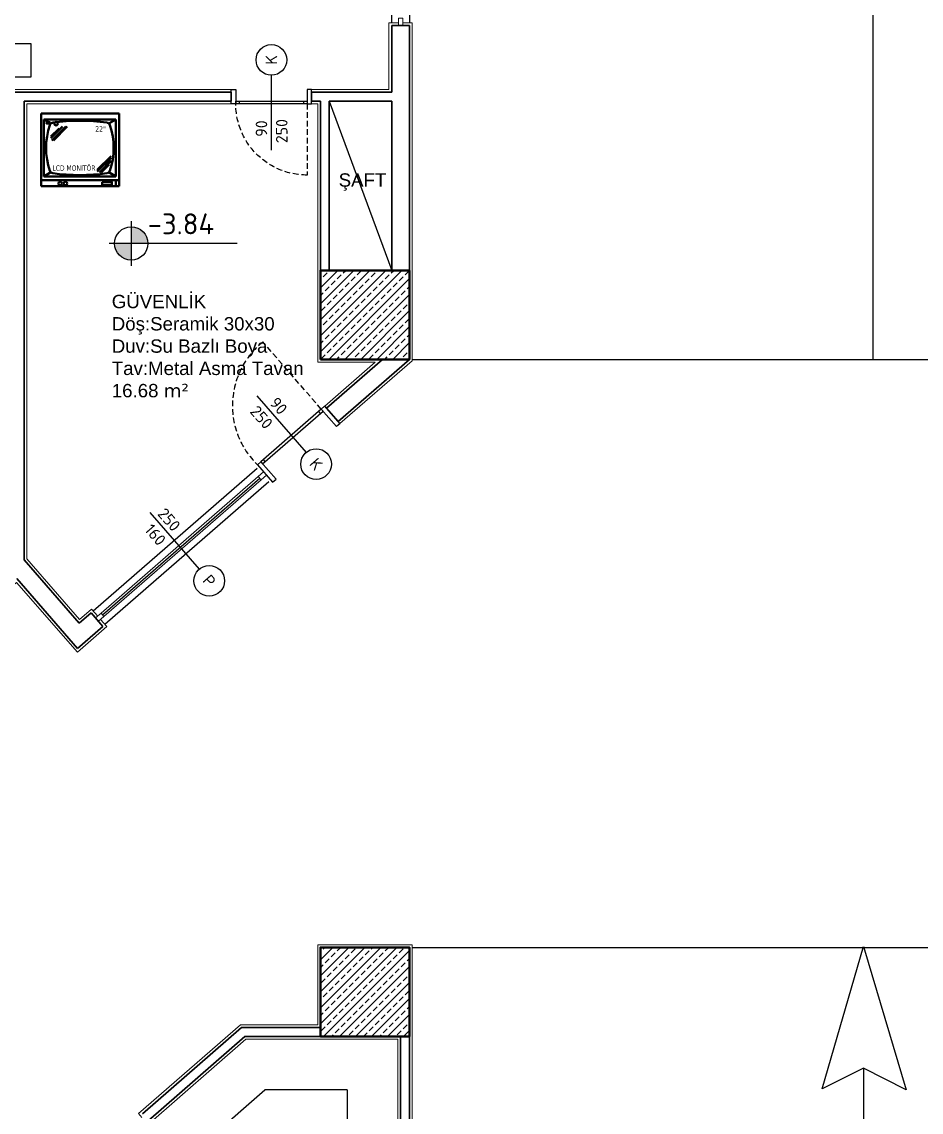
# Model space of a CAD drawing. Header units: millimetres. Extents: x 1443065 to 1517367, y 3763150 to 3779068.
# Drawn here: x 1467096 to 1468105, y 3766352 to 3767576 of the extents above; entities that cross this region are included whole.
import ezdxf
from ezdxf.enums import TextEntityAlignment as Align

# ---------------------------------------------------------------- set-up
doc = ezdxf.new("R2010")
doc.units = ezdxf.units.MM
doc.linetypes.add('HIDDEN', pattern=[9.525, 6.35, -3.175])
for name, color, linetype, lineweight in [('DUVAR', 2, 'Continuous', 35), ('MAHAL', 52, 'Continuous', 13), ('MERDIVEN', 4, 'Continuous', 20), ('SIVA', 3, 'Continuous', 9), ('TASIYICI', 170, 'Continuous', 50), ('TEFRIS', 165, 'Continuous', 15), ('telefon', 3, 'Continuous', 50)]:
    doc.layers.add(name, color=color, linetype=linetype, lineweight=lineweight)
for name, color, linetype in [('E-YaziTDT', 142, 'Continuous'), ('m-DOG_', 4, 'Continuous'), ('m-DOG_gor', 8, 'Continuous'), ('m-TAR_duvar', 8, 'Continuous'), ('m-TFR_vitrifiye', 1, 'Continuous'), ('m-YAZ_kot', 7, 'Continuous'), ('m-YAZ_poz', 7, 'Continuous'), ('yazi', 136, 'Continuous')]:
    doc.layers.add(name, color=color, linetype=linetype)
doc.styles.add('mono', font='isocpeur.ttf')
doc.styles.add('POZ', font='tahoma.ttf', dxfattribs={"height": 18})
doc.styles.get("Standard").update_dxf_attribs({"font": 'arial.ttf'})
pattern_1 = [(45, (41376.276, -87954.95), (-8.98025612, 8.98025612), []), (45, (41385.256, -87954.95), (-8.98025612, 8.98025612), [6.35, -3.175])]

# ---------------------------------------------------------------- blocks, each defined once
blk = doc.blocks.new('90lık Kqpı')
at = {"layer": 'm-DOG_', "linetype": 'HIDDEN'}
blk.add_line((-8, -5), (-88, -5), dxfattribs=at)
at = {"layer": 'm-DOG_'}
for p, q in [((-5, -8.8), (-8, -8.8)), ((-5, -81.2), (-8, -81.2))]:
    blk.add_line(p, q, dxfattribs=at)
for points in [[(8, 0), (8, -5), (-8, -5), (-8, 0)], [(-8, -5), (-8, -85), (-5, -85), (-5, -5)], [(8, -90), (8, -85), (-8, -85), (-8, -90)]]:
    blk.add_lwpolyline(points, close=True, dxfattribs=at)
at = {"layer": 'm-DOG_', "linetype": 'HIDDEN'}
blk.add_arc((-8, -5), 80, 180, 270, dxfattribs=at)
blk = doc.blocks.new('m-penpoz')
blk.add_line((0, -1.625), (0, 0))
blk.add_circle((0, 0.332), 0.332)
blk.add_attdef('POZNO', text='', height=0.18).set_placement((0, 0.332), align=Align.MIDDLE)
blk.add_attdef('HEIGHT', text='', height=0.18, rotation=90).set_placement((0.069, -1.625), align=Align.TOP_LEFT)
blk.add_attdef('WIDTH', text='', height=0.18, rotation=90).set_placement((0, -1.625), align=Align.BOTTOM_LEFT)
blk = doc.blocks.new('m-plankot')
h = blk.add_hatch(color=256)
h.paths.add_polyline_path([(0, 0.144), (0, 0), (0.144, 0, 0.414214)])
h.paths.add_polyline_path([(0, -0.144), (0, 0), (-0.144, 0, 0.414214)])
for p, q in [((0, 0.192), (0, -0.192)), ((0.9136, 0), (-0.192, 0))]:
    blk.add_line(p, q)
blk.add_circle((0, 0), 0.144)
blk.add_attdef('INCEKOT', (0.1868, 0.1), '', height=0.18)
blk.add_attdef('KABAKOT', text='', height=0.18).set_placement((0.1868, -0.1), align=Align.TOP_LEFT)
blk = doc.blocks.new('ghb')
at = {"layer": 'm-DOG_', "linetype": 'HIDDEN'}
blk.add_line((41827.4, -9142.7), (41827.4, -9042.7), dxfattribs=at)
at = {"layer": 'm-DOG_'}
for p, q in [((41741.2, -9145.7), (41741.2, -9142.7)), ((41823.6, -9145.7), (41823.6, -9142.7))]:
    blk.add_line(p, q, dxfattribs=at)
for points in [[(41732.4, -9168.7), (41737.4, -9168.7), (41737.4, -9142.7), (41732.4, -9142.7)], [(41827.4, -9142.7), (41737.4, -9142.7), (41737.4, -9145.7), (41827.4, -9145.7)], [(41832.4, -9168.7), (41827.4, -9168.7), (41827.4, -9142.7), (41832.4, -9142.7)]]:
    blk.add_lwpolyline(points, close=True, dxfattribs=at)
at = {"layer": 'm-DOG_', "linetype": 'HIDDEN'}
blk.add_arc((41824.1, -9134.7), 92, 87.9265, 185.0111, dxfattribs=at)

msp = doc.modelspace()

# ---------------------------------------------------------------- hatches: boundary and pattern name
at = {"layer": 'm-TAR_duvar'}
h = msp.add_hatch(dxfattribs=at)
h.set_pattern_fill('ANSI33', color=256, scale=2)
h.set_pattern_definition([(45, (41376.276, -87954.952), (-8.98025612, 8.98025612), []), (45, (41385.256, -87954.952), (-8.98025612, 8.98025612), [6.35, -3.175])])
h.paths.add_polyline_path([(1468550.3, 3768891.3), (1468533.1, 3769060.2), (1468496, 3769225), (1468434.7, 3769382.6), (1468352.7, 3769530.2), (1468251.2, 3769665), (1468131.7, 3769783.5), (1467995.5, 3769884.9), (1467847.4, 3769966), (1467615.4, 3770075.2), (1467161.9, 3770314.5), (1466940.5, 3770444.6), (1465472.8, 3771328.6), (1465005.3, 3771588), (1464791.1, 3771685.5), (1464519.4, 3771809), (1464165, 3771939.6), (1462653.6, 3772143), (1461191.1, 3772002.7), (1458848.1, 3771120.2), (1458902.1, 3764847.1), (1468605.7, 3764847.1)])
h.paths.add_polyline_path([(1458941.8, 3764887.1), (1458888.4, 3771092.6), (1461200.2, 3771963.4), (1462652.9, 3772102.8), (1464155.3, 3771900.6), (1464504.2, 3771772), (1464774.5, 3771649), (1464987.3, 3771552.3), (1465452.8, 3771294), (1466920.1, 3770410.2), (1467142.5, 3770279.6), (1467597.5, 3770039.4), (1467829.3, 3769930.3), (1467973.8, 3769851.2), (1468105.5, 3769753.1), (1468221, 3769638.7), (1468319.1, 3769508.3), (1468398.4, 3769365.5), (1468457.6, 3769213.3), (1468493.5, 3769053.8), (1468510.3, 3768889), (1468565.1, 3764887.1)], flags=16)
h.paths.add_polyline_path([(1465758.1, 3765847.1), (1465638.1, 3765847.1), (1465638.1, 3765967.1), (1465758.1, 3765967.1)], flags=0)
h.paths.add_polyline_path([(1466538.2, 3765847.1), (1466538.2, 3765967.1), (1466658.2, 3765967.1), (1466658.2, 3765847.1)], flags=0)
h.paths.add_polyline_path([(1465038.1, 3765847.1), (1464918.1, 3765847.1), (1464918.1, 3765967.1), (1465038.1, 3765967.1)], flags=0)
h.paths.add_polyline_path([(1465758.2, 3766436.6), (1465658.2, 3766436.6), (1465658.2, 3766536.6), (1465658.3, 3766671), (1465038.2, 3766671), (1465038.2, 3766536.6), (1465038.2, 3766436.6), (1464938.2, 3766436.6), (1464938.2, 3766536.6), (1464983.2, 3766536.6), (1464983.2, 3766716), (1465668.3, 3766716), (1465668.3, 3766726), (1465713.3, 3766726), (1465713.3, 3766716), (1465713.3, 3766536.6), (1465758.2, 3766536.6)], flags=0)
h.paths.add_polyline_path([(1467471.2, 3765317.1), (1467471.2, 3765377.1), (1467531.2, 3765377.1), (1467531.2, 3765317.1)], flags=0)
h.paths.add_polyline_path([(1466538.2, 3766436.6), (1466538.2, 3766556.6), (1466658.2, 3766556.6), (1466658.2, 3766436.6)], flags=0)
h.paths.add_polyline_path([(1467431.1, 3765847.1), (1467431.1, 3765947.1), (1467531.1, 3765947.1), (1467531.1, 3765847.1)], flags=0)
h.paths.add_polyline_path([(1465713.3, 3766816), (1465668.3, 3766816), (1465668.3, 3767203.2), (1464983.2, 3767203.2), (1464983.2, 3767446.6), (1465043.2, 3767446.6), (1465043.2, 3767406.6), (1465023.2, 3767406.6), (1465023.2, 3767243.3), (1465673.3, 3767243.3), (1465673.3, 3767406.6), (1465653.3, 3767406.6), (1465653.3, 3767446.6), (1465713.3, 3767446.6), (1465713.3, 3767203.2)], flags=0)
h.paths.add_polyline_path([(1464158.2, 3765847.1), (1464038.2, 3765847.1), (1464038.2, 3765967.1), (1464158.2, 3765967.1)], flags=0)
h.paths.add_polyline_path([(1464028.1, 3765847.1), (1463928.1, 3765847.1), (1463928.1, 3765947.1), (1464028.1, 3765947.1)], flags=0)
h.paths.add_polyline_path([(1467965.6, 3765317.1), (1467965.6, 3765377.1), (1468025.6, 3765377.1), (1468025.6, 3765317.1)], flags=0)
h.paths.add_polyline_path([(1467431.1, 3766436.6), (1467431.1, 3766536.6), (1467531.1, 3766536.6), (1467531.1, 3766436.6)], flags=0)
h.paths.add_polyline_path([(1467965.6, 3765847.1), (1467965.6, 3765907.1), (1468025.6, 3765907.1), (1468025.6, 3765847.1)], flags=0)
h.paths.add_polyline_path([(1464158.2, 3766436.6), (1464038.2, 3766436.6), (1464038.2, 3766556.6), (1464158.2, 3766556.6)], flags=0)
h.paths.add_polyline_path([(1466538.2, 3767196.6), (1466538.2, 3767316.6), (1466658.2, 3767316.6), (1466658.2, 3767196.6)], flags=0)
h.paths.add_polyline_path([(1464028.2, 3766436.6), (1463928.2, 3766436.6), (1463928.2, 3766536.6), (1464028.2, 3766536.6)], flags=0)
h.paths.add_polyline_path([(1463339.9, 3765847.1), (1463239.9, 3765847.1), (1463239.9, 3765947.1), (1463339.9, 3765947.1)], flags=0)
h.paths.add_polyline_path([(1467431.1, 3767196.6), (1467431.1, 3767296.6), (1467531.1, 3767296.6), (1467531.1, 3767196.6)], flags=0)
h.paths.add_polyline_path([(1464158.2, 3767196.6), (1464038.2, 3767196.6), (1464038.2, 3767316.6), (1464158.2, 3767316.6)], flags=0)
h.paths.add_polyline_path([(1464028.2, 3767196.6), (1463928.2, 3767196.6), (1463928.2, 3767296.6), (1464028.2, 3767296.6)], flags=0)
h.paths.add_polyline_path([(1465713.3, 3767847.6), (1465653.3, 3767847.6), (1465653.3, 3767887.6), (1465673.3, 3767887.6), (1465673.3, 3768050.8), (1465023.2, 3768050.8), (1465023.2, 3767887.6), (1465043.2, 3767887.6), (1465043.2, 3767847.6), (1464983.2, 3767847.6), (1464983.2, 3768091), (1465668.3, 3768091), (1465668.3, 3768477.2), (1465713.3, 3768477.2), (1465713.3, 3768091)], flags=0)
h.paths.add_polyline_path([(1463339.9, 3766436.6), (1463239.9, 3766436.6), (1463239.9, 3766536.6), (1463339.9, 3766536.6)], flags=0)
h.paths.add_polyline_path([(1466538.2, 3767976.6), (1466538.2, 3768096.6), (1466658.2, 3768096.6), (1466658.2, 3767976.6)], flags=0)
h.paths.add_polyline_path([(1467431.1, 3767996.6), (1467431.1, 3768096.6), (1467531.1, 3768096.6), (1467531.1, 3767996.6)], flags=0)
h.paths.add_polyline_path([(1462493.5, 3765847.1), (1462333.5, 3765847.1), (1462333.5, 3765947.1), (1462448.5, 3765947.1), (1462448.5, 3766436.6), (1462333.5, 3766436.6), (1462333.5, 3766536.6), (1462493.5, 3766536.6), (1462493.5, 3766436.6), (1462493.5, 3765947.1)], flags=0)
h.paths.add_polyline_path([(1464158.2, 3767976.6), (1464038.2, 3767976.6), (1464038.2, 3768096.6), (1464158.2, 3768096.6)], flags=0)
h.paths.add_polyline_path([(1464028.2, 3767996.6), (1463928.2, 3767996.6), (1463928.2, 3768096.6), (1464028.2, 3768096.6)], flags=0)
h.paths.add_polyline_path([(1465713.3, 3768567.2), (1465668.3, 3768567.2), (1465668.3, 3768577.2), (1464983.2, 3768577.2), (1464983.2, 3768756.6), (1464928.2, 3768756.6), (1464928.2, 3768856.6), (1465038.2, 3768856.6), (1465038.2, 3768756.6), (1465038.2, 3768622.2), (1465658.3, 3768622.2), (1465658.3, 3768756.6), (1465658.2, 3768756.6), (1465658.2, 3768856.6), (1465758.2, 3768856.6), (1465758.2, 3768756.6), (1465713.3, 3768756.6), (1465713.3, 3768577.2)], flags=0)
h.paths.add_polyline_path([(1465758.2, 3768756.6), (1465658.2, 3768756.6), (1465658.2, 3768856.6), (1465758.2, 3768856.6)], flags=0)
h.paths.add_polyline_path([(1466538.2, 3768736.6), (1466538.2, 3768856.6), (1466658.2, 3768856.6), (1466658.2, 3768736.6)], flags=0)
h.paths.add_polyline_path([(1462493.6, 3767196.6), (1462333.6, 3767196.6), (1462333.6, 3767296.6), (1462493.6, 3767296.6)], flags=0)
h.paths.add_polyline_path([(1467431.1, 3768756.6), (1467431.1, 3768856.6), (1467531.1, 3768856.6), (1467531.1, 3768756.6)], flags=0)
h.paths.add_polyline_path([(1464158.2, 3768736.6), (1464038.2, 3768736.6), (1464038.2, 3768856.6), (1464158.2, 3768856.6)], flags=0)
h.paths.add_polyline_path([(1461693.5, 3765847.1), (1461593.5, 3765847.1), (1461593.5, 3765947.1), (1461693.5, 3765947.1)], flags=0)
h.paths.add_polyline_path([(1464028.2, 3768756.6), (1463928.2, 3768756.6), (1463928.2, 3768856.6), (1464028.2, 3768856.6)], flags=0)
h.paths.add_polyline_path([(1467500.3, 3768902.5), (1467448.9, 3768933.4), (1467479.8, 3768984.9), (1467531.2, 3768954)], flags=0)
h.paths.add_polyline_path([(1465758.2, 3769327.1), (1465638.2, 3769327.1), (1465638.2, 3769447.1), (1465758.2, 3769447.1)], flags=0)
h.paths.add_polyline_path([(1461693.5, 3766436.6), (1461593.5, 3766436.6), (1461593.5, 3766536.6), (1461693.5, 3766536.6)], flags=0)
h.paths.add_polyline_path([(1465038.2, 3769327.1), (1464918.2, 3769327.1), (1464918.2, 3769447.1), (1465038.2, 3769447.1)], flags=0)
h.paths.add_polyline_path([(1462493.5, 3767996.6), (1462333.5, 3767996.6), (1462333.5, 3768096.6), (1462493.5, 3768096.6)], flags=0)
h.paths.add_polyline_path([(1463339.9, 3768756.6), (1463239.9, 3768756.6), (1463239.9, 3768856.6), (1463339.9, 3768856.6)], flags=0)
h.paths.add_polyline_path([(1464158.2, 3769327.1), (1464038.2, 3769327.1), (1464038.2, 3769447.1), (1464158.2, 3769447.1)], flags=0)
h.paths.add_polyline_path([(1461693.5, 3767196.6), (1461593.5, 3767196.6), (1461593.5, 3767296.6), (1461693.5, 3767296.6)], flags=0)
h.paths.add_polyline_path([(1464028.2, 3769347.1), (1463928.2, 3769347.1), (1463928.2, 3769447.1), (1464028.2, 3769447.1)], flags=0)
h.paths.add_polyline_path([(1462493.5, 3768676.6), (1462393.5, 3768676.6), (1462393.5, 3768856.6), (1462493.5, 3768856.6)], flags=0)
h.paths.add_polyline_path([(1463339.9, 3769347.1), (1463239.9, 3769347.1), (1463239.9, 3769447.1), (1463339.9, 3769447.1)], flags=0)
h.paths.add_polyline_path([(1460793.5, 3765847.1), (1460693.5, 3765847.1), (1460693.5, 3765947.1), (1460793.5, 3765947.1)], flags=0)
h.paths.add_polyline_path([(1461693.5, 3767996.6), (1461593.5, 3767996.6), (1461593.5, 3768096.6), (1461693.5, 3768096.6)], flags=0)
h.paths.add_polyline_path([(1460793.5, 3766436.6), (1460693.5, 3766436.6), (1460693.5, 3766536.6), (1460793.5, 3766536.6)], flags=0)
h.paths.add_polyline_path([(1465038.2, 3770304.3), (1464938.2, 3770304.3), (1464938.2, 3770444.3), (1464968.2, 3770486.3), (1465078.2, 3770421.3)], flags=0)
h.paths.add_polyline_path([(1460793.5, 3767196.6), (1460693.5, 3767196.6), (1460693.5, 3767296.6), (1460793.5, 3767296.6)], flags=0)
h.paths.add_polyline_path([(1462493.5, 3769347.1), (1462393.5, 3769347.1), (1462393.5, 3769447.1), (1462493.5, 3769447.1)], flags=0)
h.paths.add_polyline_path([(1461693.5, 3768756.6), (1461593.5, 3768756.6), (1461593.5, 3768856.6), (1461693.5, 3768856.6)], flags=0)
h.paths.add_polyline_path([(1464138.2, 3770315.6), (1464038.2, 3770315.6), (1464038.2, 3770415.6), (1464138.2, 3770415.6)], flags=0)
h.paths.add_polyline_path([(1464028.2, 3770315.6), (1463928.2, 3770315.6), (1463928.2, 3770415.6), (1464028.2, 3770415.6)], flags=0)
h.paths.add_polyline_path([(1460053.5, 3765847.1), (1459893.5, 3765847.1), (1459893.5, 3765947.1), (1459893.5, 3766436.6), (1459893.5, 3766536.6), (1459893.6, 3767196.6), (1459893.6, 3767296.6), (1459893.5, 3767996.6), (1459893.5, 3768096.6), (1460053.5, 3768096.6), (1460053.5, 3767996.6), (1459923.5, 3767996.6), (1459923.6, 3767296.6), (1460053.6, 3767296.6), (1460053.6, 3767196.6), (1459923.6, 3767196.6), (1459923.6, 3766536.6), (1460053.5, 3766536.6), (1460053.5, 3766436.6), (1459938.5, 3766436.6), (1459938.5, 3765947.1), (1460053.5, 3765947.1)], flags=0)
h.paths.add_polyline_path([(1460793.5, 3767996.6), (1460693.5, 3767996.6), (1460693.5, 3768096.6), (1460793.5, 3768096.6)], flags=0)
h.paths.add_polyline_path([(1463339.9, 3770315.6), (1463239.9, 3770315.6), (1463239.9, 3770415.6), (1463339.9, 3770415.6)], flags=0)
h.paths.add_polyline_path([(1461693.5, 3769347.1), (1461593.5, 3769347.1), (1461593.5, 3769447.1), (1461693.5, 3769447.1)], flags=0)
h.paths.add_polyline_path([(1464138.2, 3770936.7), (1464038.2, 3770936.7), (1464038.2, 3771036.7), (1464138.2, 3771036.7)], flags=0)
h.paths.add_polyline_path([(1464028.2, 3770936.7), (1463928.2, 3770936.7), (1463928.2, 3771036.7), (1464028.2, 3771036.7)], flags=0)
h.paths.add_polyline_path([(1460793.5, 3768756.6), (1460693.5, 3768756.6), (1460693.5, 3768811.6), (1459993.5, 3768811.6), (1459993.5, 3768676.6), (1459893.5, 3768676.6), (1459893.5, 3768856.6), (1459993.5, 3768856.6), (1460693.5, 3768856.6), (1460793.5, 3768856.6)], flags=0)
h.paths.add_polyline_path([(1462493.5, 3770315.6), (1462393.5, 3770315.6), (1462393.5, 3770415.6), (1462493.5, 3770415.6)], flags=0)
h.paths.add_polyline_path([(1463339.9, 3770936.7), (1463239.9, 3770936.7), (1463239.9, 3771036.7), (1463339.9, 3771036.7)], flags=0)
h.paths.add_polyline_path([(1460793.5, 3769347.1), (1460693.5, 3769347.1), (1460693.5, 3769447.1), (1460793.5, 3769447.1)], flags=0)
h.paths.add_polyline_path([(1461693.5, 3770315.6), (1461593.5, 3770315.6), (1461593.5, 3770415.6), (1461693.5, 3770415.6)], flags=0)
h.paths.add_polyline_path([(1462493.5, 3770936.7), (1462393.5, 3770936.7), (1462393.5, 3771036.7), (1462493.5, 3771036.7)], flags=0)
h.paths.add_polyline_path([(1461693.5, 3770936.7), (1461593.5, 3770936.7), (1461593.5, 3770994.8), (1460806.6, 3770749.4), (1460358.5, 3770578.5), (1460343.5, 3770615.6), (1460793.5, 3770787.2), (1461593.5, 3771036.7), (1461593.5, 3771036.7), (1461693.5, 3771036.7)], flags=0)
h.paths.add_polyline_path([(1459993.5, 3769347.1), (1459893.5, 3769347.1), (1459893.5, 3769447.1), (1459993.5, 3769447.1)], flags=0)
h.paths.add_polyline_path([(1460793.5, 3770315.6), (1460693.5, 3770315.6), (1460693.5, 3770415.6), (1460793.5, 3770415.6)], flags=0)
h.paths.add_polyline_path([(1462415.8, 3771597.8), (1461615.9, 3771521.2), (1461308.5, 3771491.7), (1461247.2, 3771468.2), (1460800.7, 3771300), (1460725.7, 3771271.8), (1460425.4, 3771158.6), (1460350.6, 3771130.5), (1460336.5, 3771167.9), (1460411.4, 3771196.1), (1460711.7, 3771309.2), (1460786.5, 3771337.4), (1461232.8, 3771505.5), (1461299.2, 3771531), (1461612.1, 3771561), (1462412.1, 3771637.6), (1462491.6, 3771645.3), (1462495.4, 3771605.5)], flags=0)
h.paths.add_polyline_path([(1459993.5, 3770315.6), (1459893.5, 3770315.6), (1459893.5, 3770415.6), (1459993.5, 3770415.6)], flags=0)
h.paths.add_polyline_path([(1459414.3, 3770330.6), (1459374.3, 3770330.6), (1459374.3, 3770415.6), (1459414.3, 3770415.6)], flags=0)
h.paths.add_polyline_path([(1459975.5, 3770989.2), (1459900.6, 3770961), (1459886.5, 3770998.4), (1459961.4, 3771026.6)], flags=0)
h.paths.add_polyline_path([(1459413.8, 3770633.3), (1459373.8, 3770633.3), (1459373.8, 3770676.3), (1459378, 3770719), (1459393.1, 3770759.3), (1459416.1, 3770795.7), (1459446, 3770826.7), (1459481.5, 3770851), (1459521.2, 3770867.7), (1459563.8, 3770875.8), (1459576.8, 3770837.3), (1459541.3, 3770830.1), (1459508, 3770815.9), (1459478.1, 3770795.4), (1459452.8, 3770769.4), (1459433, 3770739), (1459419.6, 3770705.3), (1459414.8, 3770670.8)], flags=0)
h = msp.add_hatch(dxfattribs=at)
h.set_pattern_fill('ANSI33', color=256, scale=2)
h.set_pattern_definition(pattern_1)
h.paths.add_polyline_path([(1467531.1, 3767296.6), (1467431.1, 3767296.6), (1467431.1, 3767196.6), (1467531.1, 3767196.6)])
h = msp.add_hatch(dxfattribs=at)
h.set_pattern_fill('ANSI33', color=256, scale=2)
h.set_pattern_definition(pattern_1)
h.paths.add_polyline_path([(1467531.1, 3766536.6), (1467431.1, 3766536.6), (1467431.1, 3766436.6), (1467531.1, 3766436.6)])

# ---------------------------------------------------------------- linework, layer by layer
at = {"layer": 'DUVAR'}
for p, q in [((1467511.1, 3767571.6), (1467511.1, 3767496.6)), ((1467511.1, 3767571.6), (1467531.1, 3767571.6)), ((1467531.1, 3767571.6), (1467531.1, 3767296.6)), ((1466788.2, 3767496.6), (1467108.5, 3767496.6)), ((1467108.5, 3767496.6), (1467331.1, 3767496.6)), ((1467331.1, 3767486.6), (1467331.1, 3767496.6)), ((1467421.1, 3767496.6), (1467511.1, 3767496.6)), ((1467421.1, 3767486.6), (1467421.1, 3767496.6)), ((1467098.5, 3767486.6), (1467331.1, 3767486.6)), ((1467098.5, 3767486.6), (1467098.5, 3766971.7)), ((1467421.1, 3767486.6), (1467431.1, 3767486.6)), ((1467431.1, 3767296.6), (1467431.1, 3767486.6)), ((1467441.1, 3767486.6), (1467511.1, 3767486.6)), ((1467441.1, 3767296.6), (1467441.1, 3767486.6)), ((1467511.1, 3767486.6), (1467511.1, 3767296.6)), ((1467437.9, 3767141.9), (1467500.7, 3767196.6)), ((1467451, 3767126.8), (1467531.1, 3767196.6)), ((1467437.9, 3767141.9), (1467451, 3767126.8)), ((1467160.5, 3766900.4, 0), (1467098.5, 3766971.7, 0)), ((1467158.6, 3766872.2), (1467090.2, 3766950.7, 0)), ((1467160.5, 3766900.4), (1467173.9, 3766912.1)), ((1467160.5, 3766900.4), (1467173.9, 3766912.1)), ((1467173.9, 3766912.1), (1467187, 3766897)), ((1467158.6, 3766872.2), (1467187, 3766897)), ((1467231.3, 3766349.7), (1467342.6, 3766446.6)), ((1467237.9, 3766342.1), (1467346.3, 3766436.6)), ((1467431.1, 3766446.6), (1467342.6, 3766446.6)), ((1467431.1, 3766436.6), (1467346.3, 3766436.6)), ((1467521.1, 3766436.6), (1467521.1, 3765947.1)), ((1467531.1, 3766436.6), (1467531.1, 3765947.1))]:
    msp.add_line(p, q, dxfattribs=at)
at = {"layer": 'E-YaziTDT', "color": 2}
msp.add_lwpolyline([(1467106.2, 3767513.5), (1467005.5, 3767513.5), (1467005.5, 3767551.1), (1467106.2, 3767551.1)], close=True, dxfattribs=at)
at = {"layer": 'm-DOG_gor', "linetype": 'Continuous'}
for p, q in [((1467511.1, 3767574.6), (1467511.1, 3767718.6)), ((1467531.1, 3767718.6), (1467531.1, 3767574.6)), ((1467360.2, 3767074.3), (1467176.2, 3766914)), ((1467186.5, 3766909.8), (1467363, 3767063.4)), ((1467373.3, 3767059.2), (1467189.3, 3766899))]:
    msp.add_line(p, q, dxfattribs=at)
at = {"layer": 'm-TFR_vitrifiye'}
for p, q in [((1468051.5, 3767196.6), (1468051.5, 3769220.6)), ((1467441.1, 3767486.6), (1467511.1, 3767296.6)), ((1467534.1, 3767196.6), (1468530.5, 3767196.6)), ((1467534.1, 3766536.6), (1468539.5, 3766536.6)), ((1468040.9, 3766401.1), (1468040.9, 3765847.1)), ((1466985, 3766042.4), (1467368.8, 3766376.6)), ((1467461.1, 3766376.6), (1467368.8, 3766376.6)), ((1467461.1, 3766376.6), (1467461.1, 3765950.1))]:
    msp.add_line(p, q, dxfattribs=at)
msp.add_lwpolyline([(1468040.9, 3766537.8), (1468088.5, 3766376.7), (1468040.9, 3766401.1), (1467994.5, 3766378), (1468040.9, 3766537.8)], dxfattribs=at)
at = {"layer": 'MERDIVEN'}
for p, q in [((1467361.3, 3767065.3), (1467184.9, 3766911.7)), ((1467188.1, 3766907.9), (1467364.6, 3767061.6))]:
    msp.add_line(p, q, dxfattribs=at)
for points in [[(1467523.6, 3767571.6), (1467523.6, 3767579.6), (1467518.6, 3767579.6), (1467518.6, 3767571.6)], [(1467367.4, 3767070.6), (1467361.3, 3767065.3), (1467364.6, 3767061.6), (1467370.7, 3767066.8)], [(1467184.9, 3766911.7), (1467178.8, 3766906.4), (1467182.1, 3766902.7), (1467188.1, 3766907.9)]]:
    msp.add_lwpolyline(points, close=True, dxfattribs=at)
at = {"layer": 'SIVA'}
for points in [[(1467331.1, 3767499.6), (1466791.2, 3767499.6), (1466791.2, 3767793.6), (1467158.5, 3767793.6)], [(1467421.1, 3767499.6), (1467508.1, 3767499.6), (1467508.1, 3767574.6), (1467518.6, 3767574.6)], [(1467453, 3767124.6), (1467534.1, 3767195.2), (1467534.1, 3767574.6), (1467523.6, 3767574.6)], [(1467331.1, 3767483.6), (1467101.5, 3767483.6), (1467101.5, 3766972.8), (1467160.8, 3766904.6), (1467174.2, 3766916.3), (1467181.1, 3766908.4)], [(1467435.9, 3767144.2), (1467492.6, 3767193.6), (1467428.1, 3767193.6), (1467428.1, 3767483.6), (1467421.1, 3767483.6)], [(1467184.4, 3766904.6), (1467191.3, 3766896.7), (1467158.3, 3766868), (1467089.9, 3766946.4), (1466868.5, 3766753.6), (1466211.2, 3766753.6), (1466211.2, 3766449.6), (1466218.2, 3766449.6)], [(1467230.7, 3766345.8), (1467227.1, 3766350), (1467341.5, 3766449.6), (1467428.1, 3766449.6), (1467428.1, 3766539.6), (1467534.1, 3766539.6), (1467534.1, 3765844.1), (1464921.2, 3765844.1), (1464921.2, 3764890.1)], [(1466834.4, 3765986.9), (1466808.1, 3765964), (1466661.2, 3765964), (1466661.2, 3765860.1), (1467428.1, 3765860.1), (1467428.1, 3765950.1), (1467518.1, 3765950.1), (1467518.1, 3766433.6), (1467347.5, 3766433.6), (1467237.6, 3766337.9), (1467234, 3766342)]]:
    msp.add_lwpolyline(points, dxfattribs=at)
at = {"layer": 'TASIYICI'}
for points in [[(1467431.1, 3767196.6), (1467531.1, 3767196.6), (1467531.1, 3767296.6), (1467431.1, 3767296.6)], [(1467431.1, 3766436.6), (1467531.1, 3766436.6), (1467531.1, 3766536.6), (1467431.1, 3766536.6)]]:
    msp.add_lwpolyline(points, close=True, dxfattribs=at)
at = {"layer": 'telefon'}
for p, q in [((1467117.8, 3767472.5), (1467205.3, 3767472.5)), ((1467117.8, 3767397.8), (1467117.8, 3767472.5)), ((1467120.7, 3767465.9), (1467201.6, 3767465.9)), ((1467120.7, 3767465.9), (1467128.5, 3767461.4)), ((1467120.7, 3767402), (1467120.7, 3767465.9)), ((1467201.6, 3767465.9), (1467193.7, 3767461.4)), ((1467201.6, 3767465.9), (1467201.6, 3767402)), ((1467205.3, 3767472.5), (1467205.3, 3767391.1)), ((1467128.6, 3767445), (1467141.6, 3767458)), ((1467128.6, 3767446.8), (1467137.7, 3767456)), ((1467129.6, 3767442.4), (1467145.2, 3767458)), ((1467131.4, 3767442.4), (1467147, 3767458)), ((1467180.4, 3767409.3), (1467196.1, 3767424.9)), ((1467180.4, 3767407.5), (1467196.1, 3767423.1)), ((1467183.1, 3767406.5), (1467196.1, 3767419.4)), ((1467184.9, 3767406.5), (1467194.1, 3767415.6)), ((1467120.7, 3767402), (1467128.5, 3767406.8)), ((1467201.6, 3767402), (1467193.7, 3767406.8)), ((1467205.3, 3767397.8), (1467117.8, 3767397.8)), ((1467117.8, 3767397.8), (1467117.8, 3767391.1)), ((1467205.3, 3767391.1), (1467117.8, 3767391.1)), ((1467201.6, 3767402), (1467120.7, 3767402)), ((1467201.6, 3767397.8), (1467201.6, 3767391.1))]:
    msp.add_line(p, q, dxfattribs=at)
for points in [[(1467123.9, 3767463.7), (1467123.6, 3767461.6), (1467126.9, 3767461.1), (1467127.2, 3767463.1)], [(1467186, 3767395.7), (1467186, 3767392.2), (1467197, 3767392.2), (1467197, 3767395.7)]]:
    msp.add_lwpolyline(points, close=True, dxfattribs=at)
for centre in [(1467134.4, 3767461.3), (1467139, 3767394.2), (1467144.9, 3767394.2)]:
    msp.add_circle(centre, 1.99, dxfattribs=at)
for centre, radius, start, end in [((1467161.1, 3767240.1), 224.4, 82.2119, 97.7881), ((1467204.9, 3767434.1), 81.7, 161.7111, 198.2889), ((1467131.3, 3767458.3), 4.13, 132.0612, 160.485), ((1467131.3, 3767458.3), 4.13, 97.7881, 132.0612), ((1467191, 3767458.3), 4.13, 47.9388, 82.2119), ((1467191, 3767458.3), 4.13, 19.515, 47.9388), ((1467117.3, 3767434.1), 81.7, 341.7111, 18.2889), ((1467131.3, 3767409.9), 4.13, 199.515, 227.9388), ((1467131.3, 3767409.9), 4.13, 227.9388, 262.2119), ((1467161.1, 3767628), 224.4, 262.2119, 277.7881), ((1467191, 3767409.9), 4.13, 277.7881, 312.0612), ((1467191, 3767409.9), 4.13, 312.0612, 340.485)]:
    msp.add_arc(centre, radius, start, end, dxfattribs=at)

# ---------------------------------------------------------------- block references
at = {"layer": 'm-YAZ_kot'}
ref = msp.add_blockref('m-plankot', (1467218.8, 3767326.8), dxfattribs=dict(at, xscale=129.9375, yscale=129.9375, zscale=129.9375))
ref.add_attrib('INCEKOT', '-3.84', dxfattribs={"layer": '0', "height": 23.39, "rotation": 0, "style": 'mono'}).set_placement((1467237.3, 3767330.1), align=Align.BOTTOM_LEFT)
at = {"layer": 'm-YAZ_poz'}
ref = msp.add_blockref('m-penpoz', (1467376.1, 3767515.6), dxfattribs=dict(at, xscale=51.83999999999998, yscale=51.83999999999998, zscale=51.83999999999998, rotation=0.0004505966874107999))
ref.add_attrib('WIDTH', '90', dxfattribs={"layer": '0', "height": 12.96, "rotation": 90, "style": 'mono'}).set_placement((1467375.3, 3767465), align=Align.BOTTOM_RIGHT)
ref.add_attrib('HEIGHT', '250', dxfattribs={"layer": '0', "height": 12.96, "rotation": 90, "style": 'mono'}).set_placement((1467398.1, 3767466.5), align=Align.BOTTOM_RIGHT)
ref.add_attrib('POZNO', 'K', dxfattribs={"layer": '0', "height": 13, "rotation": 90, "style": 'mono'}).set_placement((1467376.1, 3767532.8), align=Align.MIDDLE_CENTER)
ref = msp.add_blockref('m-penpoz', (1467415, 3767092.1), dxfattribs=dict(at, xscale=51.83999999999998, yscale=51.83999999999998, zscale=51.83999999999998, rotation=221.0457334729795))
ref.add_attrib('WIDTH', '90', dxfattribs={"layer": '0', "height": 12.96, "rotation": 311.0453, "style": 'mono'}).set_placement((1467382.4, 3767130.7), align=Align.BOTTOM_RIGHT)
ref.add_attrib('HEIGHT', '250', dxfattribs={"layer": '0', "height": 12.96, "rotation": 311.0453, "style": 'mono'}).set_placement((1467366.1, 3767114.6), align=Align.BOTTOM_RIGHT)
ref.add_attrib('POZNO', 'K', dxfattribs={"layer": '0', "height": 13, "rotation": 311.0453, "style": 'mono'}).set_placement((1467426.3, 3767079.1), align=Align.MIDDLE_CENTER)
ref = msp.add_blockref('m-penpoz', (1467295, 3766961.1), dxfattribs=dict(at, xscale=51.83999999999998, yscale=51.83999999999998, zscale=51.83999999999998, rotation=221.0457334729795))
ref.add_attrib('WIDTH', '250', dxfattribs={"layer": '0', "height": 12.96, "rotation": 311.0453, "style": 'mono'}).set_placement((1467262.4, 3766999.7), align=Align.BOTTOM_RIGHT)
ref.add_attrib('HEIGHT', '160', dxfattribs={"layer": '0', "height": 12.96, "rotation": 311.0453, "style": 'mono'}).set_placement((1467246.1, 3766983.7), align=Align.BOTTOM_RIGHT)
ref.add_attrib('POZNO', 'P', dxfattribs={"layer": '0', "height": 13, "rotation": 311.0453, "style": 'mono'}).set_placement((1467306.3, 3766948.1), align=Align.MIDDLE_CENTER)
at = {"layer": 'TEFRIS', "color": 6, "lineweight": 18, "xscale": -1, "rotation": 270}
msp.add_blockref('90lık Kqpı', (1467421.1, 3767491.6), dxfattribs=at)
at = {"layer": 'TEFRIS', "rotation": 41.04573347023599}
msp.add_blockref('ghb', (1429882.8, 3746569.7), dxfattribs=at)

# ---------------------------------------------------------------- texts
at = {"layer": 'MAHAL', "char_height": 15, "attachment_point": 7}
for s, insert, width in [('{\\f@Arial Unicode MS|b0|i0|c162|p34;ŞAFT}', (1467451.6, 3767385.9), 97.236), ('{\\f@Arial Unicode MS|b0|i0|c162|p34;GÜVENLİK\\PDöş:Seramik 30x30\\PDuv:Su Bazlı Boya\\PTav:Metal Asma Tavan\\P16.68 \\fVerdana|b0|i0|c162|p34;m²}', (1467196.9, 3767153.9), 220.113)]:
    msp.add_mtext(s, dxfattribs=dict(at, insert=insert, width=width))
at = {"layer": 'telefon', "style": 'POZ', "width": 0.8}
msp.add_text('22"', height=5.89, rotation=360, dxfattribs=at).set_placement((1467178.4, 3767452.4))
at = {"layer": 'yazi', "style": 'POZ', "width": 0.8}
msp.add_text('LCD MONITÖR', height=5.893, rotation=360, dxfattribs=at).set_placement((1467130.2, 3767408.5))

doc.saveas('drawing.dxf')
